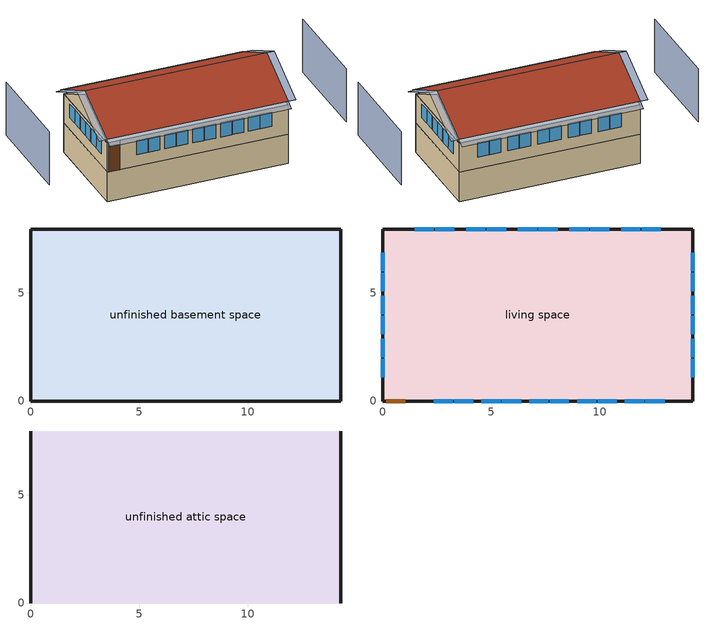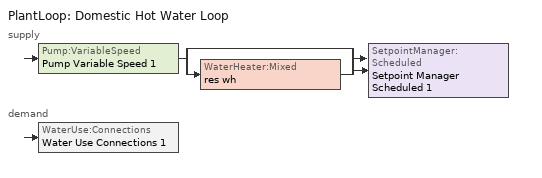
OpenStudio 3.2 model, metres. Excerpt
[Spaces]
unfinished basement space
 floor foundation (FloorFndGrndUnfinB): 0,0 0,7.94 14.28,7.94 14.28,0 z-2.44
 wall foundation (WallFndGrndUnfinB): 0,7.94 0,0 14.28,0 14.28,7.94 0,7.94 z-2.44:0
living space
 floor to unfinished basement space (FloorUnfinBInsFin Reversed): 0,0 0,7.94 14.28,7.94 14.28,0 z0
 wall outside (WallExtInsFin): 0,7.94 0,0 0.13,0 1.05,0 14.28,0 14.28,7.94 0,7.94 z0:2.44
 window (WindowConstruction): 2.34,0 3.22,0 / 3.28,0 4.17,0 / 4.54,0 5.43,0 / 5.49,0 6.38,0 / 6.75,0 7.64,0 / 7.7,0 8.58,0 / 8.96,0 9.84,0 / 9.9,0 10.79,0 / 11.16,0 12.05,0 / 12.11,0 12.99,0 / 12.82,7.94 11.93,7.94 / 11.87,7.94 10.99,7.94 / 10.44,7.94 9.55,7.94 / 9.49,7.94 8.61,7.94 / 8.06,7.94 7.17,7.94 / 7.11,7.94 6.23,7.94 / 5.68,7.94 4.79,7.94 / 4.73,7.94 3.85,7.94 / 3.3,7.94 2.41,7.94 / 2.35,7.94 1.46,7.94 z0.95:2.13; 0,6.83 0,5.98 / 0,5.92 0,5.07 / 0,4.85 0,4 / 0,3.94 0,3.09 / 0,2.87 0,2.01 / 0,1.95 0,1.1 / 14.28,1.1 14.28,1.95 / 14.28,2.01 14.28,2.87 / 14.28,3.09 14.28,3.94 / 14.28,4 14.28,4.85 / 14.28,5.07 14.28,5.92 / 14.28,5.98 14.28,6.83 z1:2.13
 door (Door): 0.15,0 1.02,0 z0:2.13
unfinished attic space
 floor to living space (FloorFinInsUnfinAttic): 0,7.94 14.28,7.94 14.28,0 0,0 z2.44
 wall outside (WallExtUninsUnfin): 0,3.97,4.42 0,7.94,2.44 0,0,2.44; 14.28,3.97,4.42 14.28,0,2.44 14.28,7.94,2.44
 roof outside (RoofUnfinInsExt): 14.28,3.97,4.73 0,3.97,4.73 0,0,2.74 14.28,0,2.74; 0,3.97,4.73 14.28,3.97,4.73 14.28,7.94,2.74 0,7.94,2.74
shading: -4.57,7.94 -4.57,0 / 18.86,0 18.86,7.94 z0:4.42; 14.28,5.07 14.28,5.92 / 14.28,3.09 14.28,3.94 / 14.28,2.01 14.28,2.87 / 14.28,1.1 14.28,1.95 / 0,1.95 0,1.1 / 0,2.87 0,2.01 / 0,3.94 0,3.09 / 0,4.85 0,4 / 14.28,5.98 14.28,6.83 / 0,6.83 0,5.98 / 0,5.92 0,5.07 / 14.28,4 14.28,4.85 z1:2.13; 3.3,7.94 2.41,7.94 / 5.68,7.94 4.79,7.94 / 7.11,7.94 6.23,7.94 / 2.35,7.94 1.46,7.94 / 6.75,0 7.64,0 / 3.28,0 4.17,0 / 12.82,7.94 11.93,7.94 / 5.49,0 6.38,0 / 4.54,0 5.43,0 / 8.96,0 9.84,0 / 7.7,0 8.58,0 / 11.16,0 12.05,0 / 2.34,0 3.22,0 / 9.9,0 10.79,0 / 12.11,0 12.99,0 / 11.87,7.94 10.99,7.94 / 10.44,7.94 9.55,7.94 / 9.49,7.94 8.61,7.94 / 4.73,7.94 3.85,7.94 / 8.06,7.94 7.17,7.94 z0.95:2.13; 14.89,0,2.74 14.89,3.97,4.73 14.28,3.97,4.73 14.28,0,2.74; -0.61,3.97,4.73 -0.61,0,2.74 0,0,2.74 0,3.97,4.73; 0,-0.61,2.44 14.28,-0.61,2.44 14.28,0,2.74 0,0,2.74; -0.61,7.94,2.74 -0.61,3.97,4.73 0,3.97,4.73 0,7.94,2.74; 14.89,3.97,4.73 14.89,7.94,2.74 14.28,7.94,2.74 14.28,3.97,4.73; 14.28,8.54,2.44 0,8.54,2.44 0,7.94,2.74 14.28,7.94,2.74
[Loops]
PlantLoop 'Domestic Hot Water Loop'
 supply: Pump:VariableSpeed 'Pump Variable Speed 1' > split
  | bypass
  | WaterHeater:Mixed 'res wh'
  join > SetpointManager:Scheduled 'Setpoint Manager Scheduled 1'
 demand: WaterUse:Connections 'Water Use Connections 1'
[Building]
Building 1: North Axis {deg}=90; Standards Number of Stories=1; Standards Number of Above Ground Stories=1; Standards Building Type=singlefamilydetached; Standards Number of Living Units=1
[Site]
Burlington International Ap_VT_USA: Latitude {deg}=44.47; Longitude {deg}=-73.15; Time Zone {hr}=-5; Elevation {m}=101; Terrain=Suburbs
[ClimateZones]
Climate Zone Institution Name 1=Building America; Climate Zone Document Year 1=0; Climate Zone Value 1=Cold
[Site:WaterMainsTemperature]
Calculation Method=Correlation; Annual Average Outdoor Air Temperature {C}=7.86614; Maximum Difference In Monthly Average Outdoor Air Temperatures {deltaC}=28.2745
[Site:GroundTemperature:Deep]
7.86614, 7.86614, 7.86614, 7.86614, 7.86614, 7.86614, 7.86614, 7.86614, 7.86614, 7.86614, 7.86614, 7.86614
[Material] Roughness=Rough
Name | Thickness {m} | Conductivity {W/m-K} | Density {kg/m3} | Specific Heat {J/kg-K} | Thermal Absorptance | Solar Absorptance | Visible Absorptance
Drywall 0.5 in. | 0.0127 | 0.160291 | 801 | 837.4 | 0.9 | 0.5 | 0.1
FloorUATrussandIns | 0.0889 | 0.0555643 | 50.7834 | 1165.1 | 0.9 | 0.5 | 0.9
FloorUAAdditionalCeilingIns | 0.266954 | 0.0531827 | 16.02 | 1046.75
Composition Shingles | 0.009525 | 0.162714 | 1121.4 | 1465.45 | 0.91 | 0.85 | 0.85
RoofSheathing | 0.01905 | 0.115458 | 512.64 | 1214.23 | 0.82 | 0.3 | 0.3
RoofUARoofIns | 0.18415 | 8.02397 | 37.0049 | 1207.88 | 0.91 | 0.85 | 0.91
Wood, Medium/Dark | 0.0254 | 0.102417 | 544.68 | 1172.36 | 0.92 | 0.75 | 0.75
WallSheathing | 0.0127 | 0.115458 | 512.64 | 1214.23 | 0.82 | 0.3 | 0.3
WallStudAndCavity | 0.0889 | 0.329206 | 129.063 | 1212.76 | 0.92 | 0.75 | 0.92
WallStudAndCavity 1 | 0.0889 | 0.384544 | 83.0341 | 1211.67 | 0.92 | 0.75 | 0.92
WallStudAndCavity 2 | 0.0889 | 0.397942 | 83.0341 | 1211.67 | 0.82 | 0.3 | 0.3
res furniture material unfinished basement space | 0.1524 | 0.115458 | 640.8 | 1214.23 | 0.9 | 0.6 | 0.1
Concrete 8.0 in. | 0.2032 | 1.803125 | 2242.8 | 837.4 | 0.9
Concrete 4.0 in. | 0.1016 | 1.803125 | 2242.8 | 837.4 | 0.9
FloorIns | 0.23495 | 2.59817 | 67.691 | 1210.98 | 0.82 | 0.3 | 0.3
Wood Floor | 0.015875 | 0.115458 | 544.68 | 1214.23
Floor Covering | 0.0127 | 0.0433444 | 54.468 | 1339.84 | 0.9 | 0.9
DoorMaterial | 0.04445 | 0.0612267 | 512.64 | 1214.23 | 0.82 | 0.3 | 0.3
[Construction]
FloorFinInsUnfinAttic: Drywall 0.5 in., FloorUATrussandIns, FloorUAAdditionalCeilingIns
RoofUnfinInsExt: Composition Shingles, RoofSheathing, RoofUARoofIns
WallExtInsFin: Wood, Medium/Dark, WallSheathing, WallStudAndCavity, Drywall 0.5 in.
WallExtUninsUnfin: Wood, Medium/Dark, WallSheathing, WallStudAndCavity 1
WallIntFinUninsFin: WallStudAndCavity 2, Drywall 0.5 in.
res furniture construction unfinished basement space; res furniture construction living space: res furniture material unfinished basement space
WallFndGrndUnfinB: Concrete 8.0 in., Drywall 0.5 in.
FloorFndGrndUnfinB: Concrete 4.0 in.
FloorUnfinBInsFin Reversed: Floor Covering, Wood Floor, RoofSheathing, FloorIns
WindowConstruction: WindowMaterial
Door: DoorMaterial
[WindowMaterial:SimpleGlazingSystem]
WindowMaterial: U-Factor {W/m2-K}=6.58648; Solar Heat Gain Coefficient=0.76
[ThermalZone] Use Ideal Air Loads=No
Name | Thermostat
living zone | living zone temperature setpoint
unfinished attic zone; unfinished basement zone
[Sizing:Zone] Zone Cooling Design Supply Air Temperature Input Method=SupplyAirTemperature; Zone Cooling Design Supply Air Temperature {C}=14; Zone Cooling Design Supply Air Temperature Difference {deltaC}=11.11; Zone Heating Design Supply Air Temperature Input Method=SupplyAirTemperature; Zone Heating Design Supply Air Temperature {C}=40; Zone Heating Design Supply Air Temperature Difference {deltaC}=11.11; Zone Cooling Design Supply Air Humidity Ratio {kg-H2O/kg-air}=0.0085; Zone Heating Design Supply Air Humidity Ratio {kg-H2O/kg-air}=0.008; Cooling Design Air Flow Method=DesignDay; Heating Design Air Flow Method=DesignDay; Account for Dedicated Outdoor Air System=No; Dedicated Outdoor Air System Control Strategy=NeutralSupplyAir; Dedicated Outdoor Air Low Setpoint Temperature for Design {C}=autosize; Dedicated Outdoor Air High Setpoint Temperature for Design {C}=autosize
living zone; unfinished attic zone; unfinished basement zone
[Zone equipment]
living zone: res room ac zone ptac, res unit heater propane unitary system
[Space]
Name | Space Type | Thermal Zone | Building Unit
living space | Space Type 1 | living zone | unit 1
unfinished attic space | Space Type 2 | unfinished attic zone
unfinished basement space | Space Type 3 | unfinished basement zone
[SpaceType]
Name | Standards Space Type
Space Type 1 | living
Space Type 2 | unfinished attic
Space Type 3 | unfinished basement
[BuildingUnit]
unit 1: Building Unit Type=Residential
[External:File]
schedules.csv: File=schedules.csv
[People:Definition]
res occupants|living space: Number of People Calculation Method=People; Number of People {people}=1; Fraction Radiant=0.319734; Sensible Heat Fraction=0.573; Carbon Dioxide Generation Rate {m3/s-W}=0; Enable ASHRAE 55 Comfort Warnings=No; Mean Radiant Temperature Calculation Type=ZoneAveraged
[People]
res occupants|living space: People Definition=res occupants|living space; Space or SpaceType=living space; Number of People Schedule=occupants; Activity Level Schedule=res occupants activity schedule; Multiplier=1
[InternalMass:Definition] Design Level Calculation Method=SurfaceArea
Name | Construction | Surface Area {m2}
living space Partition | WallIntFinUninsFin | 113.342
res furniture mass unfinished basement space | res furniture construction unfinished basement space | 45.3367
res furniture mass living space | res furniture construction living space | 45.3367
[InternalMass] Multiplier=1
Name | Internal Mass Definition | Space or SpaceType
living space Partition | living space Partition | living space
res furniture mass unfinished basement space | res furniture mass unfinished basement space | unfinished basement space
res furniture mass living space | res furniture mass living space | living space
[Foundation:Kiva]
Foundation Kiva 1: Wall Height Above Grade {m}=0.2032; Wall Depth Below Slab {m}=0.2032
[Foundation:Kiva:Settings]
Soil Conductivity {W/m-K}=1.731; Soil Density {kg/m3}=1842.3; Soil Specific Heat {J/kg-K}=418.7; Ground Solar Absorptivity=0.9; Ground Thermal Absorptivity=0.9; Ground Surface Roughness {m}=0.03; Far-Field Width {m}=40; Deep-Ground Boundary Condition=ZeroFlux; Deep-Ground Depth {m}=40; Minimum Cell Dimension {m}=0.02; Maximum Cell Growth Coefficient=1.5; Simulation Timestep=Hourly
[SurfaceProperty:ExposedFoundationPerimeter]
Surface 12: Exposed Perimeter Calculation Method=TotalExposedPerimeter; Total Exposed Perimeter {m}=44.4372
[PlantLoop]
Domestic Hot Water Loop: Glycol Concentration=0; Maximum Loop Flow Rate {m3/s}=0.01; Plant Loop Volume {m3}=0.003; Load Distribution Scheme=Optimal
[Sizing:Plant]
Domestic Hot Water Loop: Loop Type=Heating; Design Loop Exit Temperature {C}=51.6667; Loop Design Temperature Difference {deltaC}=5.55556; Sizing Option=NonCoincident; Zone Timesteps in Averaging Window=1; Coincident Sizing Factor Mode=None
[Pump:VariableSpeed]
Pump Variable Speed 1: Rated Flow Rate {m3/s}=0.01; Rated Pump Head {Pa}=1; Rated Power Consumption {W}=0; Motor Efficiency=1; Fraction of Motor Inefficiencies to Fluid Stream=0; Coefficient 1 of the Part Load Performance Curve=0; Coefficient 2 of the Part Load Performance Curve=1; Coefficient 3 of the Part Load Performance Curve=0; Coefficient 4 of the Part Load Performance Curve=0; Pump Control Type=Intermittent; Skin Loss Radiative Fraction=0.5; Design Power Sizing Method=PowerPerFlowPerPressure; Design Electric Power per Unit Flow Rate {W/(m3/s)}=348701.1; Design Shaft Power per Unit Flow Rate per Unit Head {W-s/m3-Pa}=1.28205; Design Minimum Flow Rate Fraction=0
[SetpointManager:Scheduled]
Setpoint Manager Scheduled 1: Control Variable=Temperature; Schedule=dhw temp
[WaterHeater:Mixed]
res wh: Tank Volume {m3}=0.00378541; Setpoint Temperature Schedule=WH Setpoint Temp; Deadband Temperature Difference {deltaC}=0; Maximum Temperature Limit {C}=99; Heater Control Type=Modulate; Heater Maximum Capacity {W}=2.93071e+10; Heater Minimum Capacity {W}=0; Heater Fuel Type=Propane; Heater Thermal Efficiency=0.7544; Off Cycle Parasitic Fuel Consumption Rate {W}=7.382; Off Cycle Parasitic Fuel Type=Electricity; Off Cycle Parasitic Heat Fraction to Tank=0; On Cycle Parasitic Fuel Consumption Rate {W}=7.382; On Cycle Parasitic Fuel Type=Electricity; On Cycle Parasitic Heat Fraction to Tank=0; Ambient Temperature Indicator=ThermalZone; Ambient Temperature Thermal Zone=unfinished basement zone; Off Cycle Loss Coefficient to Ambient Temperature {W/K}=0; Off Cycle Loss Fraction to Thermal Zone=1; On Cycle Loss Coefficient to Ambient Temperature {W/K}=0; On Cycle Loss Fraction to Thermal Zone=1; Use Side Effectiveness=1; Source Side Effectiveness=1; Use Side Design Flow Rate {m3/s}=autosize; Source Side Design Flow Rate {m3/s}=autosize; Indirect Water Heating Recovery Time {hr}=1.5; Source Side Flow Control Mode=IndirectHeatPrimarySetpoint
[WaterHeater:Sizing]
res wh: Design Mode=PeakDraw; Time Storage Can Meet Peak Draw {hr}=0.538503; Time for Tank Recovery {hr}=0; Nominal Tank Volume for Autosizing Plant Connections {m3}=1
[WaterUse:Connections]
Water Use Connections 1: Drain Water Heat Exchanger Type=None; Drain Water Heat Exchanger Destination=Plant; Water Use Equipment Name 1=res shower; Water Use Equipment Name 2=res sink; Water Use Equipment Name 3=res bath; Water Use Equipment Name 4=res shower dist; Water Use Equipment Name 5=res sink dist; Water Use Equipment Name 6=res bath dist; Water Use Equipment Name 7=res cw; Water Use Equipment Name 8=res dw
[WaterUse:Equipment:Definition]
Name | Peak Flow Rate {m3/s} | Target Temperature Schedule
res shower | 4.85939e-05 | fixtures temperature schedule
res sink | 2.5158e-05 | fixtures temperature schedule
res bath | 0.000202302 | fixtures temperature schedule
res shower dist; res sink dist; res bath dist | 0 | fixtures temperature schedule
res cw | 5.94921e-06 | res cw temperature schedule
res dw | 4.24934e-06 | res dw temperature schedule
[WaterUse:Equipment] Space=living space
Name | Water Use Equipment Definition | Flow Rate Fraction Schedule
res shower | res shower | showers
res sink | res sink | sinks
res bath | res bath | baths
res shower dist | res shower dist | showers
res sink dist | res sink dist | sinks
res bath dist | res bath dist | baths
res cw | res cw | clothes_washer
res dw | res dw | dishwasher
[OtherEquipment:Definition] Design Level Calculation Method=EquipmentLevel
Name | Design Level {W} | Fraction Latent | Fraction Radiant | Fraction Lost
res shower | 1397.02 | 0.486891 | 0 | 0
res sink | 252.457 | 0.311263 | 0 | 0
res bath | 2980.86 | 0 | 0 | 0
res hot water distribution | 3834.99 | 0 | 0 | 0
res cd propane | 7713.83 | 0.05 | 0.06 | 0.85
[OtherEquipment] Space or SpaceType=living space
Name | Other Equipment Definition | Schedule | Fuel Type
res shower | res shower | showers
res sink | res sink | sinks
res bath | res bath | baths
res hot water distribution | res hot water distribution | showers
res cd propane | res cd propane | clothes_dryer | Propane
[EnergyManagementSystem:Sensor]
Name | Output Variable or Output Meter Index Key | Output Variable or Output Meter
res_shower_vol | res shower | Water Use Equipment Hot Water Volume
res_shower_tout | res wh | Water Heater Use Side Outlet Temperature
res_shower_mixsp | fixtures temperature schedule | Schedule Value
res_nv_pb_s |  | Site Outdoor Air Barometric Pressure
res_af_vw_s |  | Site Wind Speed
res_nv_wt_s |  | Site Outdoor Air Humidity Ratio
res_af_1_tin_s | living zone | Zone Mean Air Temperature
res_af_1_tt_s | living zone | Zone Outdoor Air Drybulb Temperature
res_nv_1_nva_s | res nv_1 avail schedule | Schedule Value
res_nv_1_sp_s | res nv_1 temp schedule | Schedule Value
res_infil_1_range_sch_s | res mv_1 range exhaust schedule | Schedule Value
res_infil_1_bath_sch_s | res mv_1 bath exhaust schedule | Schedule Value
res_infil_1_dryer_sch_s | clothes_dryer_exhaust | Schedule Value
res_infil_1_wh_sch_s | Always On Discrete | Schedule Value
[EnergyManagementSystem:Program]
res_shower_sag: If res_shower_vol > 0; Set ShowerTime=SystemTimeStep; Else; Set ShowerTime=0; EndIf; If (res_shower_vol > 0) && (res_shower_mixsp > res_shower_tout); Set ShowerSag=SystemTimeStep; Set ShowerE=res_shower_vol*4141170*(res_shower_mixsp-res_shower_tout); Else; Set ShowerSag=0; Set ShowerE=0; EndIf
res_nv_1_program: Set Tdiff = res_af_1_tin_s-res_af_1_tt_s; Set dT = (@Abs Tdiff); Set pt = (@RhFnTdbWPb res_af_1_tt_s res_nv_wt_s res_nv_pb_s); Set NVA = 12872.65217265334; Set Cs = 8.963020389461627e-05; Set Cw = 6.158219665777789e-05; Set MNV = 1.5354023485440007; Set MHR = 0.0115; Set MRH = 0.7; Set temp1 = (res_nv_1_nva_s*NVA); Set SGNV = temp1*((((Cs*dT)+(Cw*(res_af_vw_s^2)))^0.5)/1000); If (res_nv_wt_s<MHR) && (pt<MRH) && (res_af_1_tin_s>res_nv_1_sp_s); Set temp2 = (res_af_1_tin_s-res_nv_1_sp_s); Set NVadj1 = temp2/(res_af_1_tin_s-res_af_1_tt_s); Set NVadj2 = (@Min NVadj1 1); Set NVadj3 = (@Max NVadj2 0); Set NVadj = SGNV*NVadj3; Set res_nv_1_flow_act = (@Min NVadj MNV); Else; Set res_nv_1_flow_act = 0; EndIf
res_infil_1_program: Set p_m = 0.14; Set p_s = 0.22; Set s_m = 270; Set s_s = 370; Set z_m = 9.99744; Set z_s = 2.4384; Set f_t = (((s_m/z_m)^p_m)*((z_s/s_s)^p_s)); Set Tdiff = res_af_1_tin_s-res_af_1_tt_s; Set dT = @Abs Tdiff; Set c = 0.1189; Set Cs = 0.0573; Set Cw = 0.1645; Set n = 0.65; Set sft = (f_t*0.5); Set temp1 = ((c*Cw)*((sft*res_af_vw_s)^(2*n)))^2; Set Qn = (((c*Cs*(dT^n))^2)+temp1)^0.5; Set Tdiff = res_af_1_tin_s-res_af_1_tt_s; Set QWHV = res_infil_1_wh_sch_s*0.0; Set Qrange = res_infil_1_range_sch_s*0.0472; Set Qdryer = res_infil_1_dryer_sch_s*0.0472; Set Qbath = res_infil_1_bath_sch_s*0.0472; Set QductsOut = 0; Set QductsIn = 0; Set Qout = Qrange+Qbath+Qdryer+QductsOut; Set Qin = QWHV+QductsIn; Set faneff_wh = 1; Set res_infil_1_house_fan_act = (QWHV*300)/faneff_wh*0; Set faneff_sp = 0.4719474432000001; Set res_infil_1_range_fan_act = (Qrange*300)/faneff_sp; Set res_infil_1_bath_fan_act = (Qbath*300)/faneff_sp; Set Qfan = (@Max Qout Qin); If Qfan > 0; Set Qavg = ((Qout + Qin) / 2.0); If ((@Abs (Qout - Qavg)) / Qavg) <= 0.1; Set phi = 1; Else; Set phi = (Qn / (Qn + Qfan)); EndIf; Set Qinf_adj = phi * Qn; Else; Set Qinf_adj = Qn; EndIf; Set res_infil_1_flow_act = Qfan + Qinf_adj
[EnergyManagementSystem:ProgramCallingManager]
res shower sag: EndOfSystemTimestepAfterHVACReporting; res_shower_sag
res af_1 program calling manager: BeginTimestepBeforePredictor; res_infil_1_program; res_nv_1_program
[EnergyManagementSystem:OutputVariable] Type of Data in Variable=Summed; Update Frequency=SystemTimestep; EMS Program or Subroutine=res_shower_sag
Name | EMS Variable | Units
Unmet Shower Energy|unit 1 | ShowerE | J
Unmet Shower Time|unit 1 | ShowerSag | hr
Shower Draw Time|unit 1 | ShowerTime | hr
[Coil:Cooling:DX:SingleSpeed]
res room ac cooling coil: Availability Schedule=Always On Discrete; Rated Total Cooling Capacity {W}=7541.16; Rated Sensible Heat Ratio=0.65; Rated COP {W/W}=3.48203; Rated Air Flow Rate {m3/s}=0.315742; Rated Evaporator Fan Power Per Volume Flow Rate {W/(m3/s)}=773.3; Total Cooling Capacity Function of Temperature Curve=RoomAC-Cap-fT; Total Cooling Capacity Function of Flow Fraction Curve=RoomAC-Cap-fFF; Energy Input Ratio Function of Temperature Curve=RoomAC-EIR-fT; Energy Input Ratio Function of Flow Fraction Curve=RoomAC-EIR-fFF; Part Load Fraction Correlation Curve=RoomAC-PLF-fPLR; Minimum Outdoor Dry-Bulb Temperature for Compressor Operation {C}=-25; Condenser Type=AirCooled; Evaporative Condenser Effectiveness=0.9; Evaporative Condenser Air Flow Rate {m3/s}=Autosize; Evaporative Condenser Pump Rated Power Consumption {W}=Autosize; Crankcase Heater Capacity {W}=0; Maximum Outdoor Dry-Bulb Temperature for Crankcase Heater Operation {C}=10; Basin Heater Capacity {W/K}=0; Basin Heater Setpoint Temperature {C}=2
[Fan:OnOff] Availability Schedule=Always On Discrete; Fan Total Efficiency=1; Pressure Rise {Pa}=0; Motor Efficiency=1
Name | Maximum Flow Rate {m3/s} | Motor In Airstream Fraction | Fan Power Ratio Function of Speed Ratio Curve | Fan Efficiency Ratio Function of Speed Ratio Curve
res room ac living zone clg supply fan | 0.354198 | 0 | Fan On Off Power Curve | Fan On Off Efficiency Curve
res unit heater propane htg supply fan | 1.00192 | 1 | Fan On Off Power Curve 1 | Fan On Off Efficiency Curve 1
[Coil:Heating:Electric]
res room ac always off heating coil: Availability Schedule=Always Off Discrete; Nominal Capacity {W}=0
[ZoneHVAC:PackagedTerminalAirConditioner]
res room ac zone ptac: Availability Schedule=Always On Discrete; Supply Air Flow Rate During Cooling Operation {m3/s}=0.354198; Supply Air Flow Rate During Heating Operation {m3/s}=1e-05; Supply Air Flow Rate When No Cooling or Heating is Needed {m3/s}=0; Outdoor Air Flow Rate During Cooling Operation {m3/s}=0; Outdoor Air Flow Rate During Heating Operation {m3/s}=0; Outdoor Air Flow Rate When No Cooling or Heating is Needed {m3/s}=0; Supply Air Fan=res room ac living zone clg supply fan; Heating Coil=res room ac always off heating coil; Cooling Coil=res room ac cooling coil; Fan Placement=DrawThrough; Supply Air Fan Operating Mode Schedule=Always Off Discrete
[Coil:Heating:Gas]
res unit heater propane heating coil: Availability Schedule=Always On Discrete; Gas Burner Efficiency=0.6; Nominal Capacity {W}=23715.4; Parasitic Electric Load {W}=0; Parasitic Gas Load {W}=0; Fuel Type=Propane
[AirLoopHVAC:UnitarySystem]
res unit heater propane unitary system: Control Type=Load; Controlling Zone or Thermostat Location=living zone; Dehumidification Control Type=None; Availability Schedule=Always On Discrete; Supply Fan=res unit heater propane htg supply fan; Fan Placement=BlowThrough; Supply Air Fan Operating Mode Schedule=Always Off Discrete; Heating Coil=res unit heater propane heating coil; DX Heating Coil Sizing Ratio=1; Use DOAS DX Cooling Coil=No; DOAS DX Cooling Coil Leaving Minimum Air Temperature {C}=2; Latent Load Control=SensibleOnlyLoadControl; Supply Air Flow Rate Method During Cooling Operation=SupplyAirFlowRate; Supply Air Flow Rate During Cooling Operation {m3/s}=0; Supply Air Flow Rate Method During Heating Operation=SupplyAirFlowRate; Supply Air Flow Rate During Heating Operation {m3/s}=1.00191; Supply Air Flow Rate When No Cooling or Heating is Required {m3/s}=0; Maximum Supply Air Temperature {C}=48.8889; Maximum Outdoor Dry-Bulb Temperature for Supplemental Heater Operation {C}=21; Maximum Cycling Rate {cycles/hr}=2.5; Heat Pump Time Constant {s}=60; Fraction of On-Cycle Power Use=0.01; Heat Pump Fan Delay Time {s}=60; Ancilliary On-Cycle Electric Power {W}=0; Ancilliary Off-Cycle Electric Power {W}=0
[ThermostatSetpoint:DualSetpoint]
living zone temperature setpoint: Heating Setpoint Temperature Schedule=res heating setpoint; Cooling Setpoint Temperature Schedule=res cooling setpoint
[ElectricEquipment:Definition] Design Level Calculation Method=EquipmentLevel
Name | Design Level {W} | Fraction Latent | Fraction Radiant | Fraction Lost
res ceil fan | 12.3036 | 0 | 0.558 | 0
res refrig | 65.0889 | 0 | 0 | 0
res cw | 320.132 | 0 | 0.48 | 0.2
res cd electric | 580.611 | 0 | 0.6 | 0
res dw | 233.516 | 0.15 | 0.36 | 0.25
res range electric | 1247.9 | 0.3 | 0.24 | 0.3
res misc plug loads|living space | 357.433 | 0.021 | 0.558 | 0.049
res infil_1 house fan; res infil_1 range fan; res infil_1 bath fan | 0 | 0 | 0 | 1
[ElectricEquipment] Space or SpaceType=living space
Name | Electric Equipment Definition | Schedule
res ceil fan | res ceil fan | ceiling_fan
res refrig | res refrig | res refrig schedule
res cw | res cw | clothes_washer_power
res cd electric | res cd electric | clothes_dryer
res dw | res dw | dishwasher_power
res range electric | res range electric | cooking_range
res misc plug loads|living space | res misc plug loads|living space | plug_loads
res infil_1 house fan | res infil_1 house fan | Always On Discrete
res infil_1 range fan | res infil_1 range fan | Always On Discrete
res infil_1 bath fan | res infil_1 bath fan | Always On Discrete
[Lights:Definition]
res lighting interior living space: Design Level Calculation Method=LightingLevel; Lighting Level {W}=159.617; Fraction Radiant=0.6; Fraction Visible=0.2; Return Air Fraction=0
[Lights]
res lighting interior living space: Lights Definition=res lighting interior living space; Space or SpaceType=living space; Schedule=lighting_interior; Fraction Replaceable=1
[Exterior:Lights:Definition]
res lighting exterior: Design Level {W}=6.56118
[Exterior:Lights]
res lighting exterior: Exterior Lights Definition=res lighting exterior; Schedule=lighting_exterior
[SpaceInfiltration:DesignFlowRate] Schedule=Always On Discrete
Name | Space or SpaceType | Design Flow Rate Calculation Method | Air Changes per Hour {1/hr} | Constant Term Coefficient | Temperature Term Coefficient | Velocity Term Coefficient | Velocity Squared Term Coefficient | Design Flow Rate {m3/s}
res infil|unfinished basement space | unfinished basement space | AirChanges/Hour | 0.1 | 1 | 0 | 0 | 0
res nv_1 flow; res infil_1 flow | living space | Flow/Space |  |  |  |  |  | 0
[SpaceInfiltration:EffectiveLeakageArea]
res infil|unfinished attic space: Space or SpaceType=unfinished attic space; Schedule=Always On Discrete; Effective Air Leakage Area {cm2}=3774.28; Stack Coefficient=0.000159047; Wind Coefficient=3.40269e-05
[EnergyManagementSystem:Actuator]
Name | Actuated Component | Actuated Component Type | Actuated Component Control Type
res_nv_1_flow_act | res nv_1 flow | Zone Infiltration | Air Exchange Flow Rate
res_infil_1_house_fan_act | res infil_1 house fan | ElectricEquipment | Electricity Rate
res_infil_1_range_fan_act | res infil_1 range fan | ElectricEquipment | Electricity Rate
res_infil_1_bath_fan_act | res infil_1 bath fan | ElectricEquipment | Electricity Rate
res_infil_1_flow_act | res infil_1 flow | Zone Infiltration | Air Exchange Flow Rate
[Schedule:File] External File=schedules.csv; Rows to Skip at Top=1; Number of Hours of Data=8760; Minutes per Item=15
Name | Column Number
occupants | 1
showers | 14
sinks | 15
baths | 13
ceiling_fan | 16
clothes_washer | 9
clothes_washer_power | 10
clothes_dryer | 11
dishwasher | 7
dishwasher_power | 8
cooking_range | 6
lighting_interior | 2
lighting_exterior | 3
plug_loads | 17
clothes_dryer_exhaust | 12
[Schedule:Constant]
Name | Value
res occupants activity schedule | 112.539
dhw temp; WH Setpoint Temp | 51.6667
fixtures temperature schedule | 43.3333
Always On Discrete | 1
Always Off Discrete | 0
res cw temperature schedule; res dw temperature schedule | 52.666
[Schedule:Ruleset]
Name | Default Day Schedule | Summer Design Day Schedule | Winter Design Day Schedule
res heating setpoint | Schedule Day 6 | res heating setpoint summer design | res heating setpoint winter design
res cooling setpoint | Schedule Day 7 | res cooling setpoint summer design | res cooling setpoint winter design
res refrig schedule | Schedule Day 8 | res refrig schedule summer design | res refrig schedule winter design
res nv_1 temp schedule | Schedule Day 11
res nv_1 avail schedule | Schedule Day 12
res mv_1 range exhaust schedule | Schedule Day 15 | res mv_1 range exhaust schedule summer design | res mv_1 range exhaust schedule winter design
res mv_1 bath exhaust schedule | Schedule Day 16 | res mv_1 bath exhaust schedule summer design | res mv_1 bath exhaust schedule winter design
[Schedule:Day]
Schedule Day 6; Schedule Day 7; Schedule Day 8; res refrig schedule winter design; Schedule Day 11; Schedule Day 12; Schedule Day 15; res mv_1 range exhaust schedule winter design; Schedule Day 16; res mv_1 bath exhaust schedule winter design: 24, 0, 0
res heating setpoint allday1; res heating setpoint allday2; res heating setpoint allday3; res heating setpoint allday4; res heating setpoint allday5; res heating setpoint allday6; res heating setpoint allday7; res heating setpoint allday8; res heating setpoint allday9; res heating setpoint allday10; res heating setpoint allday11; res heating setpoint allday12: 4, 0, 16.6667, 5, 0, 19.7222, 19, 0, 20, 24, 0, 16.6667
res heating setpoint winter design; res cooling setpoint winter design: 24, 0, 21.1111
res heating setpoint summer design; res cooling setpoint summer design: 24, 0, 23.8889
res cooling setpoint allday1; res cooling setpoint allday2; res cooling setpoint allday3; res cooling setpoint allday4; res cooling setpoint allday5; res cooling setpoint allday9; res cooling setpoint allday10; res cooling setpoint allday11; res cooling setpoint allday12: 4, 0, 19.4444, 5, 0, 19.7222, 20, 0, 22.2222, 24, 0, 19.4444
res cooling setpoint allday6; res cooling setpoint allday7; res cooling setpoint allday8: 1, 0, 19.4444, 2, 0, 19.4444, 3, 0, 19.4444, 4, 0, 19.4444, 5, 0, 19.7222, 6, 0, 22.2222, 7, 0, 22.2222, 8, 0, 22.2222, 9, 0, 22.2222, 10, 0, 22.2222, 11, 0, 22.2222, 12, 0, 22.2222, 13, 0, 22.2222, 14, 0, 22.2222, 15, 0, 22.2222, 16, 0, 22.2222, 17, 0, 22.2222, 18, 0, 22.2222, 19, 0, 22.2222, 20, 0, 22.2222, 21, 0, 19.4444, 22, 0, 19.4444, 23, 0, 19.4444, 24, 0, 19.4444
res refrig schedule allday1; res refrig schedule allday12: 1, 0, 0.610949, 2, 0, 0.595675, 3, 0, 0.580401, 4, 0, 0.565128, 6, 0, 0.549854, 7, 0, 0.580401, 8, 0, 0.610949, 10, 0, 0.626223, 12, 0, 0.610949, 15, 0, 0.641496, 16, 0, 0.626223, 17, 0, 0.672044, 18, 0, 0.733139, 19, 0, 0.763686, 20, 0, 0.733139, 21, 0, 0.717865, 22, 0, 0.702591, 23, 0, 0.672044, 24, 0, 0.626223
res refrig schedule allday2: 1, 0, 0.609489, 2, 0, 0.594252, 3, 0, 0.579015, 4, 0, 0.563777, 6, 0, 0.54854, 7, 0, 0.579015, 8, 0, 0.609489, 10, 0, 0.624726, 12, 0, 0.609489, 15, 0, 0.639964, 16, 0, 0.624726, 17, 0, 0.670438, 18, 0, 0.731387, 19, 0, 0.761861, 20, 0, 0.731387, 21, 0, 0.71615, 22, 0, 0.700912, 23, 0, 0.670438, 24, 0, 0.624726
res refrig schedule allday3; res refrig schedule allday4; res refrig schedule allday5: 1, 0, 0.791241, 2, 0, 0.77146, 3, 0, 0.751679, 4, 0, 0.731898, 6, 0, 0.712117, 7, 0, 0.751679, 8, 0, 0.791241, 10, 0, 0.811022, 12, 0, 0.791241, 15, 0, 0.830803, 16, 0, 0.811022, 17, 0, 0.870365, 18, 0, 0.949489, 19, 0, 0.989051, 20, 0, 0.949489, 21, 0, 0.929708, 22, 0, 0.909927, 23, 0, 0.870365, 24, 0, 0.811022
res refrig schedule allday6; res refrig schedule allday7; res refrig schedule allday8; res refrig schedule allday9: 1, 0, 0.8, 2, 0, 0.78, 3, 0, 0.76, 4, 0, 0.74, 6, 0, 0.72, 7, 0, 0.76, 8, 0, 0.8, 10, 0, 0.82, 12, 0, 0.8, 15, 0, 0.84, 16, 0, 0.82, 17, 0, 0.88, 18, 0, 0.96, 19, 0, 1, 20, 0, 0.96, 21, 0, 0.94, 22, 0, 0.92, 23, 0, 0.88, 24, 0, 0.82
res refrig schedule allday10: 1, 0, 0.679562, 2, 0, 0.662573, 3, 0, 0.645584, 4, 0, 0.628595, 6, 0, 0.611606, 7, 0, 0.645584, 8, 0, 0.679562, 10, 0, 0.696551, 12, 0, 0.679562, 15, 0, 0.71354, 16, 0, 0.696551, 17, 0, 0.747518, 18, 0, 0.815474, 19, 0, 0.849453, 20, 0, 0.815474, 21, 0, 0.798485, 22, 0, 0.781496, 23, 0, 0.747518, 24, 0, 0.696551
res refrig schedule allday11: 1, 0, 0.675182, 2, 0, 0.658303, 3, 0, 0.641423, 4, 0, 0.624544, 6, 0, 0.607664, 7, 0, 0.641423, 8, 0, 0.675182, 10, 0, 0.692062, 12, 0, 0.675182, 15, 0, 0.708942, 16, 0, 0.692062, 17, 0, 0.742701, 18, 0, 0.810219, 19, 0, 0.843978, 20, 0, 0.810219, 21, 0, 0.793339, 22, 0, 0.77646, 23, 0, 0.742701, 24, 0, 0.692062
res refrig schedule summer design; res mv_1 range exhaust schedule summer design; res mv_1 bath exhaust schedule summer design: 24, 0, 1
res nv_1 temp schedule allday1; res nv_1 temp schedule allday2; res nv_1 temp schedule allday3; res nv_1 temp schedule allday4; res nv_1 temp schedule allday10; res nv_1 temp schedule allday11; res nv_1 temp schedule allday12: 4, 0, 18.8889, 5, 0, 19.1667, 20, 0, 21.6667, 24, 0, 18.8889
res nv_1 temp schedule allday5; res nv_1 temp schedule allday6; res nv_1 temp schedule allday9: 24, 0, 20.5556
res nv_1 temp schedule allday7; res nv_1 temp schedule allday8: 4, 0, 17.2222, 5, 0, 20.2778, 19, 0, 20.5556, 24, 0, 17.2222
res nv_1 availability schedule allday1 on; res nv_1 availability schedule allday1 on 1; res nv_1 availability schedule allday1 on 2; res nv_1 availability schedule allday1 on 3; res nv_1 availability schedule allday1 on 4; res nv_1 availability schedule allday1 on 5; res nv_1 availability schedule allday1 on 6; res nv_1 availability schedule allday1 on 7; res nv_1 availability schedule allday1 on 8; res nv_1 availability schedule allday1 on 9; res nv_1 availability schedule allday1 on 10; res nv_1 availability schedule allday1 on 11: 1, 0, 1, 2, 0, 1, 3, 0, 1, 4, 0, 1, 5, 0, 1, 6, 0, 1, 7, 0, 1, 8, 0, 1, 9, 0, 1, 10, 0, 1, 11, 0, 1, 12, 0, 1, 13, 0, 1, 14, 0, 1, 15, 0, 1, 16, 0, 1, 17, 0, 1, 18, 0, 1, 19, 0, 1, 20, 0, 1, 21, 0, 1, 22, 0, 1, 23, 0, 1, 24, 0, 1
res mv_1 range exhaust schedule allday1; res mv_1 range exhaust schedule allday2; res mv_1 range exhaust schedule allday3; res mv_1 range exhaust schedule allday4; res mv_1 range exhaust schedule allday5; res mv_1 range exhaust schedule allday6; res mv_1 range exhaust schedule allday7; res mv_1 range exhaust schedule allday8; res mv_1 range exhaust schedule allday9; res mv_1 range exhaust schedule allday10; res mv_1 range exhaust schedule allday11; res mv_1 range exhaust schedule allday12: 15, 0, 0, 16, 0, 1, 24, 0, 0
res mv_1 bath exhaust schedule allday1; res mv_1 bath exhaust schedule allday2; res mv_1 bath exhaust schedule allday3; res mv_1 bath exhaust schedule allday4; res mv_1 bath exhaust schedule allday5; res mv_1 bath exhaust schedule allday6; res mv_1 bath exhaust schedule allday7; res mv_1 bath exhaust schedule allday8; res mv_1 bath exhaust schedule allday9; res mv_1 bath exhaust schedule allday10; res mv_1 bath exhaust schedule allday11; res mv_1 bath exhaust schedule allday12: 23, 0, 0, 24, 0, 1
[Schedule:Rule] Apply Monday=Yes; Apply Wednesday=Yes; Apply Friday=Yes; Date Specification Type=DateRange; Start Day=1
Name | Schedule Ruleset | Rule Order | Day Schedule | Apply Sunday | Apply Tuesday | Apply Thursday | Apply Saturday | Start Month | End Month | End Day
res heating setpoint allday rule1 | res heating setpoint | 11 | res heating setpoint allday1 | Yes | Yes | Yes | Yes | 1 | 1 | 31
res heating setpoint allday rule2 | res heating setpoint | 10 | res heating setpoint allday2 | Yes | Yes | Yes | Yes | 2 | 2 | 28
res heating setpoint allday rule3 | res heating setpoint | 9 | res heating setpoint allday3 | Yes | Yes | Yes | Yes | 3 | 3 | 31
res heating setpoint allday rule4 | res heating setpoint | 8 | res heating setpoint allday4 | Yes | Yes | Yes | Yes | 4 | 4 | 30
res heating setpoint allday rule5 | res heating setpoint | 7 | res heating setpoint allday5 | Yes | Yes | Yes | Yes | 5 | 5 | 31
res heating setpoint allday rule6 | res heating setpoint | 6 | res heating setpoint allday6 | Yes | Yes | Yes | Yes | 6 | 6 | 30
res heating setpoint allday rule7 | res heating setpoint | 5 | res heating setpoint allday7 | Yes | Yes | Yes | Yes | 7 | 7 | 31
res heating setpoint allday rule8 | res heating setpoint | 4 | res heating setpoint allday8 | Yes | Yes | Yes | Yes | 8 | 8 | 31
res heating setpoint allday rule9 | res heating setpoint | 3 | res heating setpoint allday9 | Yes | Yes | Yes | Yes | 9 | 9 | 30
res heating setpoint allday rule10 | res heating setpoint | 2 | res heating setpoint allday10 | Yes | Yes | Yes | Yes | 10 | 10 | 31
res heating setpoint allday rule11 | res heating setpoint | 1 | res heating setpoint allday11 | Yes | Yes | Yes | Yes | 11 | 11 | 30
res heating setpoint allday rule12 | res heating setpoint | 0 | res heating setpoint allday12 | Yes | Yes | Yes | Yes | 12 | 12 | 31
res cooling setpoint allday rule1 | res cooling setpoint | 11 | res cooling setpoint allday1 | Yes | Yes | Yes | Yes | 1 | 1 | 31
res cooling setpoint allday rule2 | res cooling setpoint | 10 | res cooling setpoint allday2 | Yes | Yes | Yes | Yes | 2 | 2 | 28
res cooling setpoint allday rule3 | res cooling setpoint | 9 | res cooling setpoint allday3 | Yes | Yes | Yes | Yes | 3 | 3 | 31
res cooling setpoint allday rule4 | res cooling setpoint | 8 | res cooling setpoint allday4 | Yes | Yes | Yes | Yes | 4 | 4 | 30
res cooling setpoint allday rule5 | res cooling setpoint | 7 | res cooling setpoint allday5 | Yes | Yes | Yes | Yes | 5 | 5 | 31
res cooling setpoint allday rule6 | res cooling setpoint | 6 | res cooling setpoint allday6 | Yes | Yes | Yes | Yes | 6 | 6 | 30
res cooling setpoint allday rule7 | res cooling setpoint | 5 | res cooling setpoint allday7 | Yes | Yes | Yes | Yes | 7 | 7 | 31
res cooling setpoint allday rule8 | res cooling setpoint | 4 | res cooling setpoint allday8 | Yes | Yes | Yes | Yes | 8 | 8 | 31
res cooling setpoint allday rule9 | res cooling setpoint | 3 | res cooling setpoint allday9 | Yes | Yes | Yes | Yes | 9 | 9 | 30
res cooling setpoint allday rule10 | res cooling setpoint | 2 | res cooling setpoint allday10 | Yes | Yes | Yes | Yes | 10 | 10 | 31
res cooling setpoint allday rule11 | res cooling setpoint | 1 | res cooling setpoint allday11 | Yes | Yes | Yes | Yes | 11 | 11 | 30
res cooling setpoint allday rule12 | res cooling setpoint | 0 | res cooling setpoint allday12 | Yes | Yes | Yes | Yes | 12 | 12 | 31
res refrig schedule allday rule1 | res refrig schedule | 11 | res refrig schedule allday1 | Yes | Yes | Yes | Yes | 1 | 1 | 31
res refrig schedule allday rule2 | res refrig schedule | 10 | res refrig schedule allday2 | Yes | Yes | Yes | Yes | 2 | 2 | 28
res refrig schedule allday rule3 | res refrig schedule | 9 | res refrig schedule allday3 | Yes | Yes | Yes | Yes | 3 | 3 | 31
res refrig schedule allday rule4 | res refrig schedule | 8 | res refrig schedule allday4 | Yes | Yes | Yes | Yes | 4 | 4 | 30
res refrig schedule allday rule5 | res refrig schedule | 7 | res refrig schedule allday5 | Yes | Yes | Yes | Yes | 5 | 5 | 31
res refrig schedule allday rule6 | res refrig schedule | 6 | res refrig schedule allday6 | Yes | Yes | Yes | Yes | 6 | 6 | 30
res refrig schedule allday rule7 | res refrig schedule | 5 | res refrig schedule allday7 | Yes | Yes | Yes | Yes | 7 | 7 | 31
res refrig schedule allday rule8 | res refrig schedule | 4 | res refrig schedule allday8 | Yes | Yes | Yes | Yes | 8 | 8 | 31
res refrig schedule allday rule9 | res refrig schedule | 3 | res refrig schedule allday9 | Yes | Yes | Yes | Yes | 9 | 9 | 30
res refrig schedule allday rule10 | res refrig schedule | 2 | res refrig schedule allday10 | Yes | Yes | Yes | Yes | 10 | 10 | 31
res refrig schedule allday rule11 | res refrig schedule | 1 | res refrig schedule allday11 | Yes | Yes | Yes | Yes | 11 | 11 | 30
res refrig schedule allday rule12 | res refrig schedule | 0 | res refrig schedule allday12 | Yes | Yes | Yes | Yes | 12 | 12 | 31
res nv_1 temp schedule allday rule1 | res nv_1 temp schedule | 11 | res nv_1 temp schedule allday1 | Yes | Yes | Yes | Yes | 1 | 1 | 31
res nv_1 temp schedule allday rule2 | res nv_1 temp schedule | 10 | res nv_1 temp schedule allday2 | Yes | Yes | Yes | Yes | 2 | 2 | 28
res nv_1 temp schedule allday rule3 | res nv_1 temp schedule | 9 | res nv_1 temp schedule allday3 | Yes | Yes | Yes | Yes | 3 | 3 | 31
res nv_1 temp schedule allday rule4 | res nv_1 temp schedule | 8 | res nv_1 temp schedule allday4 | Yes | Yes | Yes | Yes | 4 | 4 | 30
res nv_1 temp schedule allday rule5 | res nv_1 temp schedule | 7 | res nv_1 temp schedule allday5 | Yes | Yes | Yes | Yes | 5 | 5 | 31
res nv_1 temp schedule allday rule6 | res nv_1 temp schedule | 6 | res nv_1 temp schedule allday6 | Yes | Yes | Yes | Yes | 6 | 6 | 30
res nv_1 temp schedule allday rule7 | res nv_1 temp schedule | 5 | res nv_1 temp schedule allday7 | Yes | Yes | Yes | Yes | 7 | 7 | 31
res nv_1 temp schedule allday rule8 | res nv_1 temp schedule | 4 | res nv_1 temp schedule allday8 | Yes | Yes | Yes | Yes | 8 | 8 | 31
res nv_1 temp schedule allday rule9 | res nv_1 temp schedule | 3 | res nv_1 temp schedule allday9 | Yes | Yes | Yes | Yes | 9 | 9 | 30
res nv_1 temp schedule allday rule10 | res nv_1 temp schedule | 2 | res nv_1 temp schedule allday10 | Yes | Yes | Yes | Yes | 10 | 10 | 31
res nv_1 temp schedule allday rule11 | res nv_1 temp schedule | 1 | res nv_1 temp schedule allday11 | Yes | Yes | Yes | Yes | 11 | 11 | 30
res nv_1 temp schedule allday rule12 | res nv_1 temp schedule | 0 | res nv_1 temp schedule allday12 | Yes | Yes | Yes | Yes | 12 | 12 | 31
res nv_1 availability schedule allday ruleset1 on | res nv_1 avail schedule | 11 | res nv_1 availability schedule allday1 on |  |  |  |  | 1 | 1 | 31
res nv_1 availability schedule allday ruleset2 on | res nv_1 avail schedule | 10 | res nv_1 availability schedule allday1 on 1 |  |  |  |  | 2 | 2 | 28
res nv_1 availability schedule allday ruleset3 on | res nv_1 avail schedule | 9 | res nv_1 availability schedule allday1 on 2 |  |  |  |  | 3 | 3 | 31
res nv_1 availability schedule allday ruleset4 on | res nv_1 avail schedule | 8 | res nv_1 availability schedule allday1 on 3 |  |  |  |  | 4 | 4 | 30
res nv_1 availability schedule allday ruleset5 on | res nv_1 avail schedule | 7 | res nv_1 availability schedule allday1 on 4 |  |  |  |  | 5 | 5 | 31
res nv_1 availability schedule allday ruleset6 on | res nv_1 avail schedule | 6 | res nv_1 availability schedule allday1 on 5 |  |  |  |  | 6 | 6 | 30
res nv_1 availability schedule allday ruleset7 on | res nv_1 avail schedule | 5 | res nv_1 availability schedule allday1 on 6 |  |  |  |  | 7 | 7 | 31
res nv_1 availability schedule allday ruleset8 on | res nv_1 avail schedule | 4 | res nv_1 availability schedule allday1 on 7 |  |  |  |  | 8 | 8 | 31
res nv_1 availability schedule allday ruleset9 on | res nv_1 avail schedule | 3 | res nv_1 availability schedule allday1 on 8 |  |  |  |  | 9 | 9 | 30
res nv_1 availability schedule allday ruleset10 on | res nv_1 avail schedule | 2 | res nv_1 availability schedule allday1 on 9 |  |  |  |  | 10 | 10 | 31
res nv_1 availability schedule allday ruleset11 on | res nv_1 avail schedule | 1 | res nv_1 availability schedule allday1 on 10 |  |  |  |  | 11 | 11 | 30
res nv_1 availability schedule allday ruleset12 on | res nv_1 avail schedule | 0 | res nv_1 availability schedule allday1 on 11 |  |  |  |  | 12 | 12 | 31
res mv_1 range exhaust schedule allday rule1 | res mv_1 range exhaust schedule | 11 | res mv_1 range exhaust schedule allday1 | Yes | Yes | Yes | Yes | 1 | 1 | 31
res mv_1 range exhaust schedule allday rule2 | res mv_1 range exhaust schedule | 10 | res mv_1 range exhaust schedule allday2 | Yes | Yes | Yes | Yes | 2 | 2 | 28
res mv_1 range exhaust schedule allday rule3 | res mv_1 range exhaust schedule | 9 | res mv_1 range exhaust schedule allday3 | Yes | Yes | Yes | Yes | 3 | 3 | 31
res mv_1 range exhaust schedule allday rule4 | res mv_1 range exhaust schedule | 8 | res mv_1 range exhaust schedule allday4 | Yes | Yes | Yes | Yes | 4 | 4 | 30
res mv_1 range exhaust schedule allday rule5 | res mv_1 range exhaust schedule | 7 | res mv_1 range exhaust schedule allday5 | Yes | Yes | Yes | Yes | 5 | 5 | 31
res mv_1 range exhaust schedule allday rule6 | res mv_1 range exhaust schedule | 6 | res mv_1 range exhaust schedule allday6 | Yes | Yes | Yes | Yes | 6 | 6 | 30
res mv_1 range exhaust schedule allday rule7 | res mv_1 range exhaust schedule | 5 | res mv_1 range exhaust schedule allday7 | Yes | Yes | Yes | Yes | 7 | 7 | 31
res mv_1 range exhaust schedule allday rule8 | res mv_1 range exhaust schedule | 4 | res mv_1 range exhaust schedule allday8 | Yes | Yes | Yes | Yes | 8 | 8 | 31
res mv_1 range exhaust schedule allday rule9 | res mv_1 range exhaust schedule | 3 | res mv_1 range exhaust schedule allday9 | Yes | Yes | Yes | Yes | 9 | 9 | 30
res mv_1 range exhaust schedule allday rule10 | res mv_1 range exhaust schedule | 2 | res mv_1 range exhaust schedule allday10 | Yes | Yes | Yes | Yes | 10 | 10 | 31
res mv_1 range exhaust schedule allday rule11 | res mv_1 range exhaust schedule | 1 | res mv_1 range exhaust schedule allday11 | Yes | Yes | Yes | Yes | 11 | 11 | 30
res mv_1 range exhaust schedule allday rule12 | res mv_1 range exhaust schedule | 0 | res mv_1 range exhaust schedule allday12 | Yes | Yes | Yes | Yes | 12 | 12 | 31
res mv_1 bath exhaust schedule allday rule1 | res mv_1 bath exhaust schedule | 11 | res mv_1 bath exhaust schedule allday1 | Yes | Yes | Yes | Yes | 1 | 1 | 31
res mv_1 bath exhaust schedule allday rule2 | res mv_1 bath exhaust schedule | 10 | res mv_1 bath exhaust schedule allday2 | Yes | Yes | Yes | Yes | 2 | 2 | 28
res mv_1 bath exhaust schedule allday rule3 | res mv_1 bath exhaust schedule | 9 | res mv_1 bath exhaust schedule allday3 | Yes | Yes | Yes | Yes | 3 | 3 | 31
res mv_1 bath exhaust schedule allday rule4 | res mv_1 bath exhaust schedule | 8 | res mv_1 bath exhaust schedule allday4 | Yes | Yes | Yes | Yes | 4 | 4 | 30
res mv_1 bath exhaust schedule allday rule5 | res mv_1 bath exhaust schedule | 7 | res mv_1 bath exhaust schedule allday5 | Yes | Yes | Yes | Yes | 5 | 5 | 31
res mv_1 bath exhaust schedule allday rule6 | res mv_1 bath exhaust schedule | 6 | res mv_1 bath exhaust schedule allday6 | Yes | Yes | Yes | Yes | 6 | 6 | 30
res mv_1 bath exhaust schedule allday rule7 | res mv_1 bath exhaust schedule | 5 | res mv_1 bath exhaust schedule allday7 | Yes | Yes | Yes | Yes | 7 | 7 | 31
res mv_1 bath exhaust schedule allday rule8 | res mv_1 bath exhaust schedule | 4 | res mv_1 bath exhaust schedule allday8 | Yes | Yes | Yes | Yes | 8 | 8 | 31
res mv_1 bath exhaust schedule allday rule9 | res mv_1 bath exhaust schedule | 3 | res mv_1 bath exhaust schedule allday9 | Yes | Yes | Yes | Yes | 9 | 9 | 30
res mv_1 bath exhaust schedule allday rule10 | res mv_1 bath exhaust schedule | 2 | res mv_1 bath exhaust schedule allday10 | Yes | Yes | Yes | Yes | 10 | 10 | 31
res mv_1 bath exhaust schedule allday rule11 | res mv_1 bath exhaust schedule | 1 | res mv_1 bath exhaust schedule allday11 | Yes | Yes | Yes | Yes | 11 | 11 | 30
res mv_1 bath exhaust schedule allday rule12 | res mv_1 bath exhaust schedule | 0 | res mv_1 bath exhaust schedule allday12 | Yes | Yes | Yes | Yes | 12 | 12 | 31
[Curve:Biquadratic] Minimum Value of x=0; Maximum Value of x=100; Minimum Value of y=0; Maximum Value of y=100
Name | Coefficient1 Constant | Coefficient2 x | Coefficient3 x**2 | Coefficient4 y | Coefficient5 y**2 | Coefficient6 x*y
RoomAC-Cap-fT | 1.55736 | -0.0744482 | 0.0030986 | 0.00145958 | -4.1148e-05 | -0.000426714
RoomAC-EIR-fT | -0.350448 | 0.11681 | -0.00339951 | -0.00122609 | 0.000600809 | -0.000466884
[Curve:Quadratic] Coefficient3 x**2=0; Minimum Value of x=0; Minimum Curve Output=0
Name | Coefficient1 Constant | Coefficient2 x | Maximum Value of x | Maximum Curve Output
RoomAC-Cap-fFF; RoomAC-EIR-fFF | 1 | 0 | 2 | 2
RoomAC-PLF-fPLR | 0.78 | 0.22 | 1 | 1
[Curve:Exponent] Coefficient1 Constant=1; Coefficient2 Constant=0; Coefficient3 Constant=0; Minimum Value of x=0; Maximum Value of x=1
Fan On Off Power Curve; Fan On Off Power Curve 1
[Curve:Cubic] Coefficient1 Constant=1; Coefficient2 x=0; Coefficient3 x**2=0; Coefficient4 x**3=0; Minimum Value of x=0; Maximum Value of x=1
Fan On Off Efficiency Curve; Fan On Off Efficiency Curve 1
